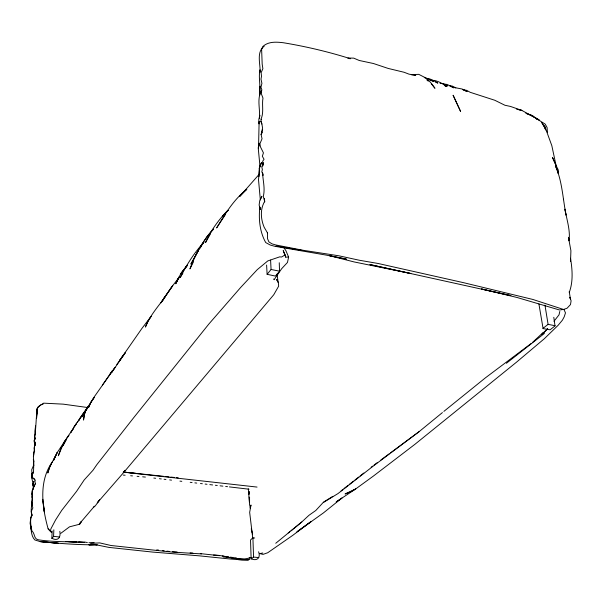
<?xml version="1.0" encoding="UTF-8"?>
<svg xmlns="http://www.w3.org/2000/svg" width="602" height="602" viewBox="0 0 602 602"><rect width="100%" height="100%" fill="white"/><g stroke="black" fill="none" stroke-linecap="round" stroke-linejoin="round"><path stroke-width="0.9" d="M258.777 146.865L259.319 143.193L258.213 147.866L259.883 165.302L258.514 179.727L260.335 199.932M259.003 176.491L259.259 168.342L260.327 164.655L261.689 162.517L259.259 168.342M35.164 480.539L32.275 476.912L32.215 474.993L33.509 471.953L33.832 462.562L33.381 456.617L33.923 454.247L33.674 452.26L34.51 450.123L34.382 446.692L35.473 442.861L35.337 443.794L34.472 440.476L35.375 437.91L34.75 436.307C36.158 427.029 35.947 417.871 37.316 408.502L36.466 418.142L36.925 408.991L38.468 406.659L43.645 403.159L63.255 404.153L87.689 407.539M35.586 425.923L34.931 430.881L35.307 434.335L35.322 433.861L34.472 436.728L34.781 439.287L34.961 438.437L33.998 440.814L35.059 445.254L35.172 444.472L34.066 448.129L34.472 451.681L34.653 450.913L33.561 454.149L33.471 456.534M59.831 531.355C60.922 537.262 58.266 541.597 51.847 538.301L52.171 531.024M53.841 529.813L53.586 536.359L51.885 538.436M36.662 417.826L36.955 412.468M258.627 551.771C260.914 558.077 256.715 561.448 251.139 558.739L250.522 540.009L252.802 537.864L254.706 537.992M34.961 481.126L35.337 484.046M32.109 505.146L32.215 503.52M32.327 497.952L32.448 496.244L31.756 501.707L31.996 505.108M259.146 122.131L259.018 123.907L258.822 119.55L259.823 115.298L259.409 118.571C260.433 109.376 256.693 99.465 261.276 90.872L260.726 93.521M259.748 89.69L259.492 93.182L259.951 94.928M259.876 87.945L260.004 86.199L259.492 93.182C260.914 85.371 258.19 77.545 260.041 69.847L260.079 72.263C260.5 63.962 256.159 52.035 264.158 46.279M52.705 461.441C38.385 480.847 42.11 507.14 48.122 528.827L51.629 532.409L50.576 531.528L50.756 529.135L55.557 519.993L61.743 510.346L76.559 491.367L84.16 479.99L92.949 470.312L96.847 464.646L133.832 417.517L208.856 324.026L240.649 287.478L257.242 269.666L267.777 260.937L279.704 256.851L281.585 257.016L285.085 254.909L283.211 250.575L285.694 257.152L288.629 257.069L287.455 262.464L281.691 268.673L274.083 279.742L273.677 278.989M33.501 462.328L33.396 466.422L33.825 464.955L31.733 469.65L32.207 478.379M250.048 508.193L251.004 505.01L249.664 512.347L252.787 538.489M259.138 121.378C258.913 130.446 258.732 139.513 258.506 148.702M279.253 262.735L279.546 271.359L275.362 276.062L267.107 274.331L266.611 265.053M252.915 537.887L253.562 557.068L251.222 558.942M262.856 165.249L263.292 162.736L262.69 166.212M559.815 311.437L559.017 314.846L553.968 321.302M547.391 132.44L547.098 127.556L545.246 124.17L530.813 115.057L525.794 113.176M553.802 317.322L555.021 325.938L550.1 329.791L543.094 328.587L538.895 303.905M32.139 502.647C31.312 506.779 30.612 511.399 31.891 515.44M32.892 488.5L34.525 484.964L34.171 486.175M261.403 198.05L261.832 196.29L259.725 200.729L259.131 205.019L260.207 209.323M33.298 483.278L32.839 485.129L33.449 487.966M260.877 119.452C264.195 112.469 261.682 105.139 262.984 98.141L261.057 93.032L261.862 89.803L260.959 87.29L261.915 83.369L260.99 79.125L261.501 76.356L261.14 72.676L262.878 68.703L262.179 64.128L261.622 49.387L262.788 46.55C268.379 41.32 276.326 41.914 283.324 42.734C306.019 46.482 328.511 51.81 350.424 58.71L348.129 58.469M262.63 129.565L261.133 134.63L262.036 138.784L259.913 143.72L260.478 146.926L263.435 152.855L262.329 156.279L264.052 159.274L262.675 161.223L262.969 164.662L261.765 166.619L262.359 169.576L261.817 171.848L262.916 174.181L262.901 175.543L262.585 172.902C262.893 180.675 265.309 188.637 263.285 196.41L264.662 201.384C260.026 209.218 260.689 219.068 264.195 227.315L267.536 233.019M569.274 292.399C573.315 281.525 572.351 269.485 570.53 258.25L570.523 261.509L570.914 250.741L568.446 237.263L569.063 240.838C570.47 229.972 566.685 219.775 565.015 209.18L565.888 215.019M261.464 119.271L260.862 121.017L261.644 122.65M53.503 460.44L57.039 452.809L53.503 460.44L57.039 452.809L65.957 439.49L60.975 448.234L58.334 455.767L63.94 442.304L68.982 435.442M37.279 408.931L38.137 406.929L41.041 404.672L43.103 404.138M87.26 407.968L88.291 406.478L84.227 412.347L82.361 416.689L84.634 412.731M267.107 274.331L271.066 269.485L270.599 260.094M51.599 463.337L49.326 468.085L47.814 472.999L49.846 466.354L55.625 455.857M262.246 132.357L261.133 134.63L262.585 128.023L261.795 123.545M193.505 261.735L189.946 268.913C195.236 254.337 202.919 240.725 213.258 229.129M84.227 412.347L94.273 397.335L90.91 402.249L88.577 407.434L90.91 402.249L94.461 396.552L115.072 367.303M198.404 250.59L190.902 264.112L200.022 247.467L207.126 236.435L213.522 229.189M32.35 514.921L30.77 517.773L30.1 523.304L31.161 529.293L30.461 524.583C31.424 529.677 30.898 535.998 34.863 539.956L40.477 541.71L58.341 543.275L40.281 541.544C59.184 543.531 78.298 544.938 97.178 544.818L88.885 544.893L94.815 544.524L108.924 547.399L152.757 552.094L198.976 555.812L230.002 558.987L241.989 559.89L248.408 559.8L238.211 559.589L248.498 559.845L249.898 559.228M210.309 234.035L205.583 242.486C210.82 230.453 218.752 219.7 227.842 210.294M66.069 440.205L62.954 445.691L66.649 438.158L73.662 428.082M182.918 273.09L180.133 277.612C186.597 265.023 194.01 252.848 203.792 242.531M33.381 489.005L32.184 490.863L31.846 492.647L32.041 494.483L32.455 492.857L31.778 496.153L32.177 497.816M35.48 483.534L32.327 490.359L32.395 500.443L31.658 504.273L32.877 507.877L31.274 511.467L31.853 514.266C29.776 519.707 30.71 525.433 31.936 530.972C35.149 533.395 33.569 539.053 38.4 539.813C53.631 542.169 69.155 541.461 84.506 542.357L78.87 542.116M179.893 276.446L172.759 285.574L161.005 302.753L164.752 297.516C157.739 306.937 149.755 315.99 145.428 327.052L148.084 321.054L151.192 316.381M161.005 302.753L165.761 295.507M225.539 214.357L216.622 227.94C225.171 213.921 233.674 199.593 246.82 189.284L239.784 196.35L259.041 174.467M73.632 428.15L70.615 432.733L76.168 423.861M208.781 235.427L210.301 233.117M115.087 367.386L111.52 372.668L125.457 352.524L116.833 364.473M199.909 248.355L201.414 246.128M179.945 276.521L176.318 281.819L179.072 276.995L175.776 283.79L180.72 273.797L187.418 265.068M123.568 354.766L119.708 360.35L141.899 328.466L151.17 316.313M85.198 410.955L86.229 409.465M102.528 384.911L112.431 370.666L109.624 374.7M80.134 418.044L82.941 414.078L78.659 420.647L83.889 412.393L86.515 409.924M76.018 424.184L74.038 426.976L80.262 417.901M85.07 411.444L81.804 416.005L87.275 408.728M201.693 245.39L203.852 242.41M94.469 506.192L79.276 524.018L81.533 521.302L79.84 524.161L69.501 526.84L60.832 533.312M77.086 422.627L77.997 421.392M187.32 265.098L180.72 273.797L187.47 265.407M543.373 332.281L532.762 342.199M228.12 210.324L222.311 216.223L228.113 210.482M544.945 305.071L548.091 324.343L542.936 328.421M547.519 328.752L541.83 334.479L547.745 328.707M275.746 543.275L301.76 521.987L308.984 515.282L315.772 510.511L323.598 502.06L332.748 496.394M293.851 528.548L301.76 521.987M323.312 502.55L337.993 493.572L372.691 466.512L419.188 431.596L442.417 412.581M443.862 411.392L485.4 377.853L531.34 343.366M341.056 490.886L342.53 489.735M343.998 488.583L347.67 485.701M349.137 484.55L353.54 481.096M355.007 479.944L358.679 477.062M360.147 475.911L363.819 473.037M371.163 467.28L372.63 466.129M506.41 363.277L544.426 333.41M288.23 532.951L289.63 531.867M291.029 530.776L293.136 529.143M374.12 464.992L377.123 462.765M380.878 459.981L389.14 453.863M390.645 452.749L419.188 431.596M297.441 531.476L311.189 521.452L292.858 535.276L267.702 552.756L263.006 554.389L260.38 553.742M93.378 507.328L95.206 506.011L99.654 499.863L97.283 502.843L123.591 472.608L125.05 470.312L123.192 472.254L124.494 471.547L273.744 294.762L278.658 286.153L278.35 282.496L276.627 279.501L278.192 282.541L277.033 274.211M296.718 532.002L323.379 512.942L341.928 498.042L336.179 501.933L355.677 488.959L373.293 476.137L414.801 444.404L516.388 362.276L544.291 338.76L558.107 325.313L562.373 320.211L564.209 316.825L565.481 312.889L563.946 309.466M250.116 557.708C238.46 561.786 225.502 554.954 213.552 555.059M262.803 553.005L259.47 553.659M258.77 557.61L253.562 557.068M249.138 558.062L251.2 557.572M562.847 309.526L559.567 310.007L516.892 297.441L481.465 288.968L510.947 295.612L369.914 264.564L410.865 273.519L354.081 261.923L329.58 255.7L346.459 259.131L326.103 255.082L274.693 246.271L270.283 245.052L265.753 242.576C259.786 232.063 258.454 218.985 259.891 207.005L260.373 209.458M348.031 58.055L353.683 58.123L359.228 60.478L373.436 63.511L388.124 68.417L404.123 72.278L409.059 74.174L415.756 75.22L411.301 74.671L418.736 74.339L425.027 77.523L430.377 82.196L434.96 88.283L431.461 83.791M59.538 536.984L53.586 536.359M555.074 325.727L548.091 324.343M94.168 542.695L88.953 542.726M90.601 543.328L99.759 542.906L110.994 545.502L171.239 551.996L201.535 553.915M427.006 78.734L429.572 78.832L435.028 81.24L437.767 83.136L435.299 81.925M279.569 271.171L271.066 269.485M77.997 542.101L84.506 542.357M68.545 541.68L76.996 542.041L65.972 541.491M432.01 80.299C437.406 80.322 442.335 83.475 446.526 86.59L444.87 85.83M172.465 551.725L177.108 552.042M190.089 552.914L192.866 553.103M440.032 83.309L442.726 83.505L447.813 85.951L443.441 83.964L447.196 84.453L453.863 87.832L449.528 85.702L452.35 86.094L455.789 87.877M123.267 475.083L125.111 475.249M130.649 475.746L132.493 475.911M137.105 476.325L138.957 476.491M142.644 476.829L145.413 477.077M123.914 472.201L257.054 487.078M123.937 472.103L135.819 473.36M124.042 472.111L163.481 476.302M165.151 476.483L169.011 476.889M170.757 477.077L174.542 477.484M176.363 477.679L178.23 477.875M200.285 553.607L219.587 555.699M153.811 478.056L155.677 478.274M159.41 478.71L161.276 478.929M164.075 479.26L165.941 479.478M169.674 479.914L171.54 480.133M179.938 481.118L181.804 481.337M190.209 482.315L192.076 482.533M194.875 482.864L196.741 483.082M200.474 483.519L202.34 483.737M205.139 484.068L207.005 484.286M209.805 484.61L212.604 484.941M215.403 485.265L217.269 485.483M220.069 485.814L222.868 486.138M225.667 486.469L227.533 486.687M229.4 486.905L248.995 489.2M223.312 556.933L243.614 559.348M156.761 549.867L158.612 550.1M162.307 550.559L164.15 550.792M166.92 551.139L169.689 551.485M453.577 87.395L462.11 89.006L467.175 91.579L462.923 89.751M222.349 555.992L224.125 556.248M225.9 556.504L228.564 556.88M230.34 557.136L233.004 557.512M234.78 557.768L236.548 558.024M424.275 77.643L426.005 77.906L433.733 81.451L429.527 79.931M276.009 245.985L303.333 250.605M84.686 542.048L87.358 542.545M462.863 89.563L466.828 90.413L470.139 92.287L494.776 100.256L504.935 105.26L510.473 106.434L521.851 110.414L538.15 119.377L530.813 115.057L533.455 116.382L526.682 113.658M516.539 109.128L521.851 110.414L518.239 109.481M535.705 118.466L539.166 119.941L536.104 118.617M426.946 80.058L428.24 81.119M48.122 528.827L50.576 531.528M284.076 247.919L285.927 250.718L288.629 257.069L288.283 256.542M34.231 478.598L35.051 479.997M33.268 459.762L33.968 461.343M260.794 121.303L261.93 124.05M569.928 297.433L571.102 300.812L570.485 304.582L567.092 308.201L563.532 309.473L532.875 299.457L463.548 282.677L378.139 263.488L359.447 260.267L338.873 255.797L303.167 250.289L275.761 244.961L272.096 243.885L268.891 241.899L267.551 238.746L267.416 232.56M569.853 297.275L570.403 298.885L569.229 291.556M285.085 254.909L285.694 257.152M252.193 532.318L252.614 533.944L251.29 528.797L251.606 530.061M250.221 507.366L249.559 504.657L249.567 497.049L249.439 502.422L248.807 497.275L249.093 491.435L248.882 494.347L248.272 488.809M33.411 485.235L31.5 476.867L33.065 472.344L31.5 476.867L32.004 473.307L32.222 477.536M545.487 129.964L544.547 125.728L551.823 145.654L556.075 165.55L552.486 157.453L557.663 168.838L558.084 173.128M558.001 173.052L557.663 168.838L557.949 171.961L555.383 165.776C562.238 181.119 562.81 198.547 566.023 214.884M563.382 199.217L563.472 199.698M250.334 507.253L250.552 508.532M43.096 501.579L44.337 511.813L42.832 499.306M264.413 198.367L264.745 201.948M83.738 417.871L83.527 420.076L84.769 412.904L86.959 407.689L84.4 413.958L84.769 412.904L83.738 417.871M33.185 483.444L32.839 485.129L33.84 481.352L33.185 483.444M170.246 289.08L163.654 298.735L172.759 285.574L170.246 289.08M355.677 488.959L350.469 491.894L345.074 493.971L355.677 488.959M544.569 127.255L541.808 122.575L545.593 129.076L544.569 127.255M460.515 111.28L453.14 95.304L460.515 111.28"/></g></svg>
